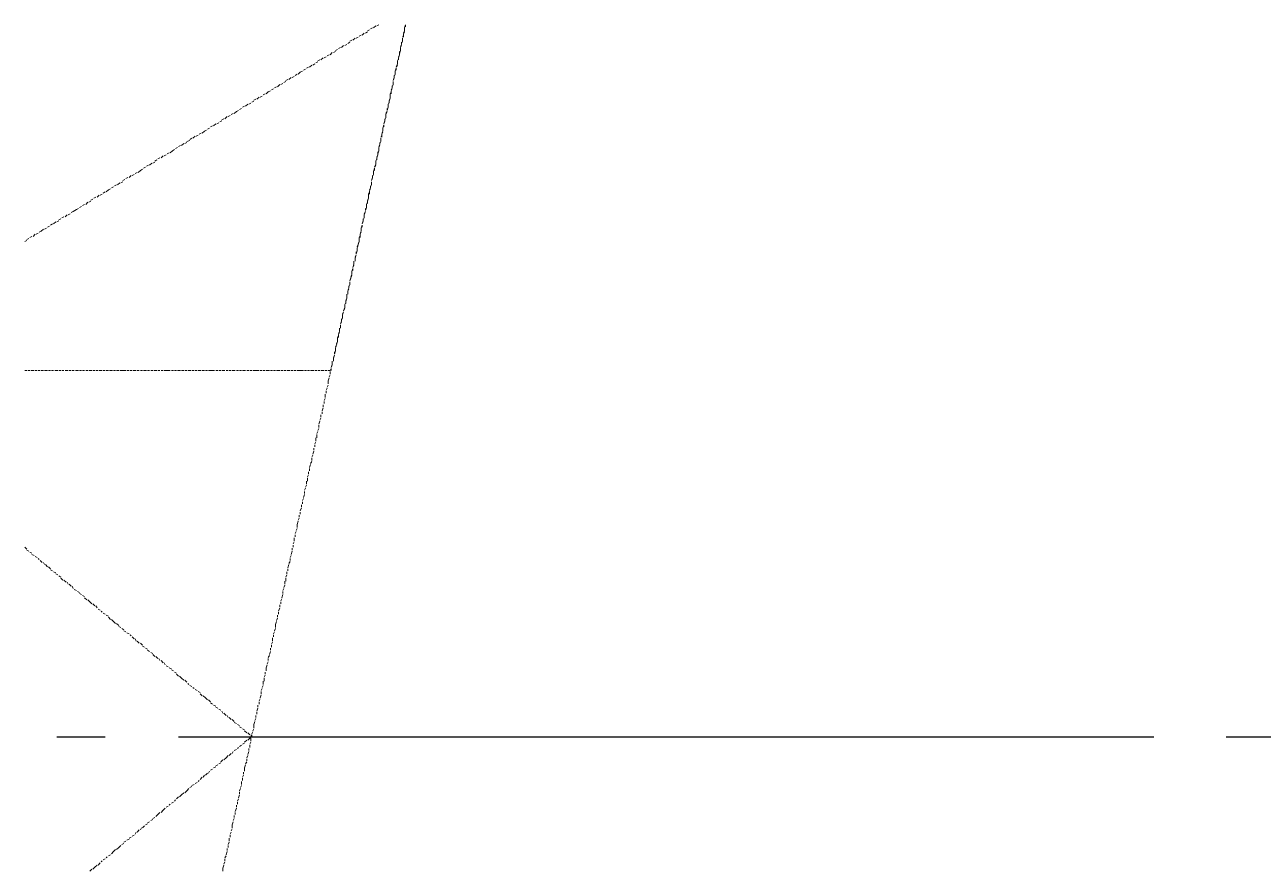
# Model space of a CAD drawing. Extents: x 0 to 604, y 0 to 420.
# Drawn here: x 173.59 to 198.99, y 200.55 to 217.91 of the extents above; entities that cross this region are included whole.
import ezdxf

# ---------------------------------------------------------------- set-up
doc = ezdxf.new("R2010")
doc.units = 0

msp = doc.modelspace()

# ---------------------------------------------------------------- linework, layer by layer
at = {"color": 7, "lineweight": 5}
for p, q in [((180.446, 217.678), (180.488, 217.699)), ((180.509, 217.699), (180.552, 217.742)), ((180.573, 217.742), (180.615, 217.763)), ((180.615, 217.784), (180.657, 217.805)), ((180.679, 217.826), (180.721, 217.847)), ((180.742, 217.847), (180.785, 217.89)), ((180.806, 217.89), (180.848, 217.911)), ((181.335, 217.657), (181.356, 217.699)), ((181.377, 217.784), (181.356, 217.742)), ((181.356, 217.72), (181.377, 217.763)), ((181.356, 217.72), (181.356, 217.657)), ((181.377, 217.847), (181.398, 217.911)), ((181.377, 217.847), (181.377, 217.805)), ((181.377, 217.784), (181.377, 217.826)), ((181.398, 217.911), (181.398, 217.869)), ((180.023, 217.424), (180.065, 217.445)), ((180.086, 217.445), (180.128, 217.488)), ((180.149, 217.488), (180.192, 217.509)), ((180.213, 217.53), (180.255, 217.551)), ((180.255, 217.572), (180.298, 217.593)), ((180.319, 217.593), (180.361, 217.636)), ((180.382, 217.636), (180.425, 217.657)), ((181.314, 217.509), (181.292, 217.466)), ((181.292, 217.445), (181.314, 217.488)), ((181.292, 217.445), (181.292, 217.382)), ((181.335, 217.572), (181.314, 217.53)), ((181.314, 217.509), (181.314, 217.551)), ((181.335, 217.572), (181.335, 217.636)), ((181.335, 217.636), (181.335, 217.593)), ((179.599, 217.17), (179.642, 217.191)), ((179.663, 217.191), (179.705, 217.233)), ((179.726, 217.233), (179.768, 217.255)), ((179.79, 217.276), (179.832, 217.297)), ((179.853, 217.297), (179.895, 217.339)), ((179.917, 217.339), (179.959, 217.361)), ((179.959, 217.382), (180.001, 217.403)), ((181.229, 217.17), (181.25, 217.212)), ((181.25, 217.233), (181.271, 217.297)), ((181.271, 217.297), (181.25, 217.255)), ((181.25, 217.233), (181.25, 217.191)), ((181.292, 217.382), (181.271, 217.318)), ((181.271, 217.297), (181.271, 217.361)), ((181.292, 217.382), (181.292, 217.424)), ((179.197, 216.895), (179.239, 216.937)), ((179.239, 216.937), (179.282, 216.958)), ((179.303, 216.98), (179.345, 217.001)), ((179.366, 217.022), (179.409, 217.043)), ((179.43, 217.043), (179.472, 217.085)), ((179.493, 217.085), (179.536, 217.107)), ((179.557, 217.128), (179.599, 217.149)), ((181.187, 216.958), (181.208, 217.022)), ((181.187, 216.958), (181.187, 216.916)), ((181.187, 216.895), (181.187, 216.937)), ((181.229, 217.107), (181.208, 217.043)), ((181.208, 217.043), (181.229, 217.085)), ((181.208, 217.022), (181.208, 216.98)), ((181.229, 217.17), (181.229, 217.128)), ((181.229, 217.107), (181.229, 217.149)), ((178.774, 216.641), (178.816, 216.683)), ((178.837, 216.683), (178.88, 216.704)), ((178.901, 216.726), (178.943, 216.747)), ((178.943, 216.768), (178.985, 216.789)), ((179.006, 216.789), (179.049, 216.831)), ((179.07, 216.831), (179.112, 216.852)), ((179.133, 216.874), (179.176, 216.895)), ((181.144, 216.683), (181.123, 216.641)), ((181.166, 216.831), (181.144, 216.768)), ((181.144, 216.768), (181.166, 216.81)), ((181.144, 216.683), (181.144, 216.747)), ((181.144, 216.747), (181.144, 216.704)), ((181.187, 216.895), (181.166, 216.852)), ((181.166, 216.831), (181.166, 216.874)), ((178.35, 216.387), (178.393, 216.429)), ((178.414, 216.429), (178.456, 216.45)), ((178.477, 216.471), (178.52, 216.493)), ((178.541, 216.493), (178.583, 216.535)), ((178.583, 216.535), (178.625, 216.556)), ((178.647, 216.577), (178.689, 216.599)), ((178.71, 216.62), (178.752, 216.641)), ((181.081, 216.493), (181.102, 216.535)), ((181.081, 216.493), (181.081, 216.429)), ((181.081, 216.408), (181.081, 216.471)), ((181.123, 216.62), (181.102, 216.577)), ((181.102, 216.556), (181.123, 216.599)), ((181.102, 216.556), (181.102, 216.493)), ((181.123, 216.62), (181.123, 216.662)), ((177.99, 216.175), (178.033, 216.196)), ((178.054, 216.218), (178.096, 216.239)), ((178.118, 216.239), (178.16, 216.281)), ((178.181, 216.281), (178.223, 216.302)), ((178.244, 216.323), (178.287, 216.345)), ((178.287, 216.366), (178.329, 216.387)), ((181.038, 216.218), (181.017, 216.154)), ((181.017, 216.154), (181.017, 216.196)), ((181.038, 216.281), (181.06, 216.323)), ((181.038, 216.281), (181.038, 216.239)), ((181.038, 216.218), (181.038, 216.26)), ((181.06, 216.345), (181.081, 216.408)), ((181.081, 216.408), (181.06, 216.366)), ((181.06, 216.345), (181.06, 216.302)), ((177.588, 215.921), (177.631, 215.942)), ((177.631, 215.964), (177.673, 215.985)), ((177.694, 215.985), (177.737, 216.027)), ((177.758, 216.027), (177.8, 216.048)), ((177.821, 216.069), (177.863, 216.09)), ((177.885, 216.09), (177.927, 216.133)), ((177.927, 216.133), (177.969, 216.154)), ((180.975, 215.942), (180.954, 215.879)), ((180.954, 215.879), (180.975, 215.921)), ((180.996, 216.006), (180.975, 215.964)), ((180.975, 215.942), (180.975, 215.985)), ((180.996, 216.069), (181.017, 216.133)), ((181.017, 216.133), (180.996, 216.09)), ((180.996, 216.069), (180.996, 216.027)), ((180.996, 216.006), (180.996, 216.048)), ((177.165, 215.667), (177.207, 215.688)), ((177.228, 215.688), (177.271, 215.731)), ((177.271, 215.731), (177.313, 215.752)), ((177.334, 215.773), (177.377, 215.794)), ((177.398, 215.815), (177.44, 215.836)), ((177.461, 215.836), (177.504, 215.879)), ((177.525, 215.879), (177.567, 215.9)), ((180.933, 215.731), (180.911, 215.688)), ((180.911, 215.667), (180.933, 215.709)), ((180.911, 215.667), (180.911, 215.604)), ((180.933, 215.794), (180.954, 215.858)), ((180.933, 215.794), (180.933, 215.752)), ((180.933, 215.731), (180.933, 215.773)), ((180.954, 215.858), (180.954, 215.815)), ((176.742, 215.413), (176.784, 215.434)), ((176.805, 215.434), (176.847, 215.477)), ((176.869, 215.477), (176.911, 215.498)), ((176.911, 215.519), (176.975, 215.54)), ((176.975, 215.561), (177.017, 215.583)), ((177.038, 215.583), (177.08, 215.625)), ((177.101, 215.625), (177.144, 215.646)), ((180.869, 215.456), (180.848, 215.413)), ((180.848, 215.392), (180.869, 215.434)), ((180.89, 215.519), (180.869, 215.477)), ((180.869, 215.456), (180.869, 215.498)), ((180.89, 215.604), (180.911, 215.646)), ((180.89, 215.519), (180.89, 215.583)), ((180.89, 215.583), (180.89, 215.54)), ((176.318, 215.159), (176.361, 215.18)), ((176.382, 215.18), (176.424, 215.223)), ((176.445, 215.223), (176.488, 215.244)), ((176.509, 215.265), (176.551, 215.286)), ((176.572, 215.286), (176.615, 215.328)), ((176.615, 215.328), (176.657, 215.35)), ((176.678, 215.371), (176.72, 215.392)), ((180.785, 215.117), (180.806, 215.159)), ((180.806, 215.18), (180.827, 215.244)), ((180.827, 215.244), (180.806, 215.202)), ((180.806, 215.18), (180.806, 215.138)), ((180.848, 215.328), (180.827, 215.265)), ((180.827, 215.244), (180.827, 215.307)), ((180.848, 215.392), (180.848, 215.328)), ((180.848, 215.328), (180.848, 215.371)), ((175.916, 214.884), (175.958, 214.926)), ((175.958, 214.926), (176.001, 214.947)), ((176.022, 214.969), (176.064, 214.99)), ((176.085, 215.011), (176.128, 215.032)), ((176.149, 215.032), (176.191, 215.075)), ((176.213, 215.075), (176.255, 215.096)), ((176.255, 215.117), (176.297, 215.138)), ((180.742, 214.905), (180.763, 214.969)), ((180.742, 214.905), (180.742, 214.863)), ((180.785, 215.053), (180.763, 214.99)), ((180.763, 214.99), (180.785, 215.032)), ((180.763, 214.969), (180.763, 214.926)), ((180.785, 215.117), (180.785, 215.075)), ((180.785, 215.053), (180.785, 215.096)), ((175.493, 214.63), (175.535, 214.672)), ((175.556, 214.672), (175.599, 214.693)), ((175.599, 214.715), (175.641, 214.736)), ((175.662, 214.757), (175.704, 214.778)), ((175.726, 214.778), (175.768, 214.821)), ((175.789, 214.821), (175.832, 214.842)), ((175.853, 214.863), (175.895, 214.884)), ((180.721, 214.778), (180.7, 214.715)), ((180.7, 214.715), (180.721, 214.757)), ((180.7, 214.63), (180.7, 214.693)), ((180.7, 214.693), (180.7, 214.651)), ((180.742, 214.842), (180.721, 214.799)), ((180.721, 214.778), (180.721, 214.821)), ((180.742, 214.842), (180.742, 214.884)), ((175.07, 214.376), (175.112, 214.418)), ((175.133, 214.418), (175.175, 214.44)), ((175.196, 214.461), (175.239, 214.482)), ((175.26, 214.482), (175.302, 214.524)), ((175.302, 214.524), (175.345, 214.545)), ((175.366, 214.566), (175.408, 214.588)), ((175.429, 214.609), (175.472, 214.63)), ((180.636, 214.44), (180.657, 214.482)), ((180.636, 214.44), (180.636, 214.376)), ((180.636, 214.355), (180.636, 214.418)), ((180.679, 214.566), (180.657, 214.524)), ((180.657, 214.503), (180.679, 214.545)), ((180.657, 214.503), (180.657, 214.44)), ((180.7, 214.63), (180.679, 214.588)), ((180.679, 214.566), (180.679, 214.609)), ((174.646, 214.122), (174.689, 214.143)), ((174.71, 214.164), (174.752, 214.185)), ((174.773, 214.207), (174.815, 214.228)), ((174.837, 214.228), (174.879, 214.27)), ((174.9, 214.27), (174.942, 214.291)), ((174.942, 214.312), (174.985, 214.334)), ((175.006, 214.355), (175.048, 214.376)), ((180.594, 214.164), (180.573, 214.101)), ((180.573, 214.101), (180.573, 214.143)), ((180.594, 214.228), (180.615, 214.27)), ((180.594, 214.228), (180.594, 214.185)), ((180.594, 214.164), (180.594, 214.207)), ((180.615, 214.291), (180.636, 214.355)), ((180.636, 214.355), (180.615, 214.312)), ((180.615, 214.291), (180.615, 214.249)), ((174.244, 213.868), (174.286, 213.889)), ((174.286, 213.91), (174.329, 213.931)), ((174.35, 213.953), (174.392, 213.974)), ((174.413, 213.974), (174.456, 214.016)), ((174.477, 214.016), (174.519, 214.037)), ((174.54, 214.059), (174.583, 214.08)), ((174.583, 214.08), (174.646, 214.122)), ((180.53, 213.889), (180.509, 213.826)), ((180.552, 213.953), (180.53, 213.91)), ((180.53, 213.889), (180.53, 213.931)), ((180.552, 214.016), (180.573, 214.08)), ((180.573, 214.08), (180.552, 214.037)), ((180.552, 214.016), (180.552, 213.974)), ((180.552, 213.953), (180.552, 213.995)), ((173.821, 213.614), (173.863, 213.635)), ((173.884, 213.656), (173.927, 213.678)), ((173.927, 213.678), (173.969, 213.72)), ((173.99, 213.72), (174.032, 213.741)), ((174.054, 213.762), (174.096, 213.783)), ((174.117, 213.804), (174.159, 213.826)), ((174.18, 213.826), (174.223, 213.868)), ((180.488, 213.678), (180.467, 213.635)), ((180.467, 213.614), (180.488, 213.656)), ((180.488, 213.741), (180.509, 213.804)), ((180.488, 213.741), (180.488, 213.699)), ((180.488, 213.678), (180.488, 213.72)), ((180.509, 213.826), (180.53, 213.868)), ((180.509, 213.804), (180.509, 213.762)), ((173.588, 213.466), (173.63, 213.487)), ((173.63, 213.508), (173.673, 213.529)), ((173.694, 213.55), (173.736, 213.572)), ((173.757, 213.572), (173.799, 213.614)), ((180.425, 213.402), (180.404, 213.36)), ((180.404, 213.339), (180.425, 213.381)), ((180.425, 213.402), (180.446, 213.466)), ((180.446, 213.466), (180.425, 213.423)), ((180.446, 213.55), (180.467, 213.593)), ((180.446, 213.55), (180.446, 213.487)), ((180.446, 213.466), (180.446, 213.529)), ((180.467, 213.614), (180.467, 213.55)), ((180.361, 213.127), (180.382, 213.191)), ((180.382, 213.191), (180.361, 213.148)), ((180.361, 213.127), (180.361, 213.085)), ((180.404, 213.275), (180.382, 213.212)), ((180.382, 213.212), (180.382, 213.254)), ((180.404, 213.339), (180.404, 213.297)), ((180.404, 213.275), (180.404, 213.318)), ((180.298, 212.852), (180.319, 212.916)), ((180.34, 213), (180.319, 212.937)), ((180.319, 212.937), (180.34, 212.979)), ((180.319, 212.916), (180.319, 212.873)), ((180.34, 213.064), (180.34, 213.021)), ((180.34, 213), (180.34, 213.042)), ((180.361, 213.064), (180.361, 213.106)), ((180.276, 212.725), (180.255, 212.661)), ((180.255, 212.661), (180.276, 212.704)), ((180.255, 212.577), (180.255, 212.64)), ((180.255, 212.64), (180.255, 212.598)), ((180.298, 212.788), (180.276, 212.746)), ((180.276, 212.725), (180.298, 212.767)), ((180.298, 212.852), (180.298, 212.81)), ((180.298, 212.788), (180.298, 212.831)), ((180.192, 212.386), (180.192, 212.323)), ((180.192, 212.302), (180.192, 212.365)), ((180.234, 212.513), (180.213, 212.471)), ((180.213, 212.45), (180.234, 212.492)), ((180.213, 212.45), (180.213, 212.386)), ((180.213, 212.386), (180.213, 212.429)), ((180.255, 212.577), (180.234, 212.535)), ((180.234, 212.513), (180.234, 212.556)), ((180.149, 212.111), (180.128, 212.048)), ((180.149, 212.175), (180.171, 212.217)), ((180.149, 212.175), (180.149, 212.132)), ((180.149, 212.111), (180.149, 212.154)), ((180.171, 212.238), (180.192, 212.302)), ((180.192, 212.302), (180.171, 212.259)), ((180.171, 212.238), (180.171, 212.196)), ((180.107, 211.899), (180.086, 211.857)), ((180.086, 211.836), (180.086, 211.878)), ((180.107, 211.963), (180.128, 212.026)), ((180.128, 212.026), (180.107, 211.984)), ((180.107, 211.963), (180.107, 211.921)), ((180.107, 211.899), (180.107, 211.942)), ((180.128, 212.048), (180.149, 212.09)), ((180.044, 211.624), (180.023, 211.582)), ((180.023, 211.561), (180.044, 211.603)), ((180.044, 211.688), (180.044, 211.645)), ((180.044, 211.624), (180.044, 211.667)), ((180.086, 211.836), (180.065, 211.773)), ((180.065, 211.773), (180.086, 211.815)), ((180.065, 211.688), (180.065, 211.751)), ((180.065, 211.751), (180.065, 211.709)), ((179.98, 211.349), (179.959, 211.307)), ((179.98, 211.349), (180.001, 211.413)), ((180.001, 211.413), (179.98, 211.37)), ((180.001, 211.497), (180.023, 211.54)), ((180.001, 211.497), (180.001, 211.434)), ((180.001, 211.413), (180.001, 211.476)), ((180.023, 211.561), (180.023, 211.497)), ((179.917, 211.074), (179.938, 211.137)), ((179.938, 211.137), (179.917, 211.095)), ((179.959, 211.222), (179.938, 211.159)), ((179.938, 211.159), (179.938, 211.201)), ((179.959, 211.286), (179.98, 211.328)), ((179.959, 211.286), (179.959, 211.243)), ((179.959, 211.222), (179.959, 211.264)), ((179.853, 210.82), (179.874, 210.862)), ((179.895, 210.947), (179.874, 210.883)), ((179.874, 210.883), (179.895, 210.926)), ((179.874, 210.862), (179.874, 210.82)), ((179.895, 211.011), (179.895, 210.968)), ((179.895, 210.947), (179.895, 210.989)), ((179.917, 211.074), (179.917, 211.032)), ((179.917, 211.011), (179.917, 211.053)), ((173.588, 210.82), (173.63, 210.82)), ((173.651, 210.82), (173.694, 210.82)), ((173.715, 210.82), (173.778, 210.82)), ((173.799, 210.82), (173.842, 210.82)), ((173.863, 210.82), (173.905, 210.82)), ((173.927, 210.82), (173.969, 210.82)), ((173.99, 210.82), (174.054, 210.82)), ((174.075, 210.82), (174.117, 210.82)), ((174.138, 210.82), (174.18, 210.82)), ((174.202, 210.82), (174.265, 210.82)), ((174.286, 210.82), (174.329, 210.82)), ((174.35, 210.82), (174.392, 210.82)), ((174.413, 210.82), (174.477, 210.82)), ((174.498, 210.82), (174.54, 210.82)), ((174.561, 210.82), (174.604, 210.82)), ((174.625, 210.82), (174.689, 210.82)), ((174.71, 210.82), (174.752, 210.82)), ((174.773, 210.82), (174.815, 210.82)), ((174.837, 210.82), (174.879, 210.82)), ((174.9, 210.82), (174.964, 210.82)), ((174.985, 210.82), (175.027, 210.82)), ((175.048, 210.82), (175.091, 210.82)), ((175.112, 210.82), (175.175, 210.82)), ((175.196, 210.82), (175.239, 210.82)), ((175.26, 210.82), (175.302, 210.82)), ((175.323, 210.82), (175.387, 210.82)), ((175.408, 210.82), (175.451, 210.82)), ((175.472, 210.82), (175.514, 210.82)), ((175.535, 210.82), (175.599, 210.82)), ((175.599, 210.82), (175.662, 210.82)), ((175.683, 210.82), (175.726, 210.82)), ((175.747, 210.82), (175.789, 210.82)), ((175.81, 210.82), (175.874, 210.82)), ((175.895, 210.82), (175.937, 210.82)), ((175.958, 210.82), (176.001, 210.82)), ((176.022, 210.82), (176.085, 210.82)), ((176.107, 210.82), (176.149, 210.82)), ((176.17, 210.82), (176.213, 210.82)), ((176.234, 210.82), (176.297, 210.82)), ((176.318, 210.82), (176.361, 210.82)), ((176.382, 210.82), (176.424, 210.82)), ((176.445, 210.82), (176.509, 210.82)), ((176.509, 210.82), (176.572, 210.82)), ((176.594, 210.82), (176.636, 210.82)), ((176.657, 210.82), (176.699, 210.82)), ((176.72, 210.82), (176.784, 210.82)), ((176.805, 210.82), (176.847, 210.82)), ((176.869, 210.82), (176.911, 210.82)), ((176.932, 210.82), (176.996, 210.82)), ((177.017, 210.82), (177.059, 210.82)), ((177.08, 210.82), (177.123, 210.82)), ((177.144, 210.82), (177.207, 210.82)), ((177.228, 210.82), (177.271, 210.82)), ((177.292, 210.82), (177.334, 210.82)), ((177.356, 210.82), (177.419, 210.82)), ((177.419, 210.82), (177.482, 210.82)), ((177.504, 210.82), (177.546, 210.82)), ((177.567, 210.82), (177.609, 210.82)), ((177.631, 210.82), (177.694, 210.82)), ((177.715, 210.82), (177.758, 210.82)), ((177.779, 210.82), (177.821, 210.82)), ((177.842, 210.82), (177.906, 210.82)), ((177.927, 210.82), (177.969, 210.82)), ((177.99, 210.82), (178.033, 210.82)), ((178.054, 210.82), (178.118, 210.82)), ((178.139, 210.82), (178.181, 210.82)), ((178.202, 210.82), (178.244, 210.82)), ((178.266, 210.82), (178.329, 210.82)), ((178.329, 210.82), (178.393, 210.82)), ((178.414, 210.82), (178.456, 210.82)), ((178.477, 210.82), (178.52, 210.82)), ((178.541, 210.82), (178.604, 210.82)), ((178.625, 210.82), (178.668, 210.82)), ((178.689, 210.82), (178.731, 210.82)), ((178.752, 210.82), (178.816, 210.82)), ((178.837, 210.82), (178.88, 210.82)), ((178.901, 210.82), (178.943, 210.82)), ((178.964, 210.82), (179.028, 210.82)), ((179.049, 210.82), (179.091, 210.82)), ((179.112, 210.82), (179.155, 210.82)), ((179.176, 210.82), (179.239, 210.82)), ((179.239, 210.82), (179.303, 210.82)), ((179.324, 210.82), (179.366, 210.82)), ((179.387, 210.82), (179.43, 210.82)), ((179.451, 210.82), (179.514, 210.82)), ((179.536, 210.82), (179.578, 210.82)), ((179.599, 210.82), (179.642, 210.82)), ((179.663, 210.82), (179.726, 210.82)), ((179.747, 210.82), (179.79, 210.82)), ((179.811, 210.82), (179.853, 210.82)), ((179.832, 210.672), (179.811, 210.608)), ((179.811, 210.608), (179.811, 210.545)), ((179.853, 210.735), (179.832, 210.693)), ((179.853, 210.799), (179.853, 210.756)), ((179.747, 210.333), (179.747, 210.27)), ((179.79, 210.46), (179.768, 210.418)), ((179.768, 210.397), (179.768, 210.354)), ((179.811, 210.524), (179.79, 210.481)), ((179.705, 210.121), (179.705, 210.079)), ((179.747, 210.249), (179.726, 210.206)), ((179.726, 210.185), (179.726, 210.143)), ((179.663, 209.846), (179.642, 209.804)), ((179.663, 209.91), (179.663, 209.868)), ((179.705, 210.058), (179.684, 209.994)), ((179.684, 209.973), (179.684, 209.931)), ((179.599, 209.571), (179.578, 209.529)), ((179.62, 209.635), (179.599, 209.592)), ((179.642, 209.783), (179.62, 209.719)), ((179.62, 209.698), (179.62, 209.656)), ((179.557, 209.359), (179.536, 209.317)), ((179.557, 209.444), (179.557, 209.381)), ((179.578, 209.508), (179.578, 209.444)), ((179.493, 209.084), (179.472, 209.042)), ((179.514, 209.169), (179.493, 209.106)), ((179.514, 209.232), (179.514, 209.19)), ((179.536, 209.296), (179.536, 209.254)), ((179.451, 208.894), (179.43, 208.83)), ((179.43, 208.809), (179.43, 208.767)), ((179.472, 208.957), (179.451, 208.915)), ((179.472, 209.021), (179.472, 208.978)), ((179.366, 208.555), (179.366, 208.492)), ((179.409, 208.682), (179.387, 208.64)), ((179.387, 208.619), (179.387, 208.555)), ((179.409, 208.746), (179.409, 208.703)), ((179.345, 208.407), (179.324, 208.365)), ((179.324, 208.343), (179.324, 208.301)), ((179.366, 208.47), (179.345, 208.428)), ((179.261, 208.068), (179.261, 208.026)), ((179.303, 208.195), (179.282, 208.153)), ((179.282, 208.132), (179.282, 208.089)), ((179.324, 208.28), (179.303, 208.216)), ((179.218, 207.793), (179.197, 207.751)), ((179.218, 207.857), (179.218, 207.814)), ((179.261, 208.005), (179.239, 207.941)), ((179.239, 207.92), (179.239, 207.878)), ((179.176, 207.582), (179.155, 207.539)), ((179.197, 207.73), (179.176, 207.666)), ((179.176, 207.666), (179.176, 207.603)), ((179.112, 207.306), (179.091, 207.264)), ((179.112, 207.391), (179.112, 207.327)), ((179.155, 207.518), (179.133, 207.476)), ((179.133, 207.454), (179.133, 207.412)), ((173.63, 207.158), (173.588, 207.201)), ((173.673, 207.116), (173.63, 207.137)), ((173.736, 207.073), (173.694, 207.095)), ((173.778, 207.031), (173.736, 207.052)), ((179.049, 207.031), (179.028, 206.989)), ((179.07, 207.116), (179.049, 207.052)), ((179.07, 207.179), (179.07, 207.137)), ((179.091, 207.243), (179.091, 207.201)), ((173.842, 206.989), (173.799, 207.01)), ((173.884, 206.946), (173.863, 206.968)), ((173.948, 206.883), (173.905, 206.925)), ((173.99, 206.841), (173.969, 206.883)), ((174.054, 206.798), (174.011, 206.841)), ((174.117, 206.756), (174.075, 206.798)), ((179.006, 206.841), (178.985, 206.777)), ((179.028, 206.904), (179.006, 206.862)), ((179.028, 206.968), (179.028, 206.925)), ((174.159, 206.714), (174.117, 206.735)), ((174.223, 206.671), (174.18, 206.692)), ((174.265, 206.629), (174.223, 206.65)), ((174.329, 206.587), (174.286, 206.608)), ((174.371, 206.523), (174.329, 206.565)), ((174.435, 206.481), (174.392, 206.523)), ((178.964, 206.629), (178.943, 206.587)), ((178.943, 206.565), (178.943, 206.502)), ((178.964, 206.692), (178.964, 206.65)), ((178.985, 206.756), (178.985, 206.714)), ((174.477, 206.439), (174.456, 206.481)), ((174.54, 206.396), (174.498, 206.439)), ((174.583, 206.354), (174.561, 206.396)), ((174.646, 206.311), (174.604, 206.333)), ((174.71, 206.269), (174.667, 206.29)), ((178.901, 206.354), (178.88, 206.311)), ((178.88, 206.29), (178.88, 206.248)), ((178.922, 206.417), (178.901, 206.375)), ((178.922, 206.502), (178.922, 206.439)), ((174.752, 206.227), (174.71, 206.248)), ((174.815, 206.185), (174.773, 206.206)), ((174.858, 206.121), (174.815, 206.163)), ((174.921, 206.079), (174.879, 206.121)), ((174.964, 206.036), (174.921, 206.079)), ((175.027, 205.994), (174.985, 206.036)), ((178.816, 206.015), (178.816, 205.973)), ((178.858, 206.142), (178.837, 206.1)), ((178.837, 206.079), (178.837, 206.036)), ((178.88, 206.227), (178.858, 206.163)), ((175.07, 205.952), (175.048, 205.994)), ((175.133, 205.909), (175.091, 205.93)), ((175.175, 205.867), (175.154, 205.888)), ((175.239, 205.825), (175.196, 205.846)), ((175.302, 205.782), (175.26, 205.804)), ((175.345, 205.719), (175.302, 205.761)), ((178.774, 205.804), (178.774, 205.761)), ((178.816, 205.952), (178.795, 205.888)), ((178.795, 205.867), (178.795, 205.825)), ((175.408, 205.677), (175.366, 205.719)), ((175.451, 205.634), (175.408, 205.677)), ((175.514, 205.592), (175.472, 205.634)), ((175.556, 205.549), (175.514, 205.571)), ((175.62, 205.507), (175.577, 205.528)), ((178.731, 205.528), (178.71, 205.486)), ((178.752, 205.677), (178.731, 205.613)), ((178.731, 205.613), (178.731, 205.549)), ((178.774, 205.74), (178.752, 205.698)), ((175.662, 205.465), (175.62, 205.486)), ((175.726, 205.423), (175.683, 205.444)), ((175.768, 205.38), (175.747, 205.401)), ((175.832, 205.317), (175.789, 205.359)), ((175.874, 205.274), (175.853, 205.317)), ((175.937, 205.232), (175.895, 205.274)), ((178.668, 205.253), (178.647, 205.211)), ((178.668, 205.338), (178.668, 205.274)), ((178.71, 205.465), (178.689, 205.423)), ((178.689, 205.401), (178.689, 205.359)), ((176.001, 205.19), (175.958, 205.232)), ((176.043, 205.147), (176.001, 205.168)), ((176.107, 205.105), (176.064, 205.126)), ((176.149, 205.063), (176.107, 205.084)), ((176.213, 205.02), (176.17, 205.042)), ((176.255, 204.957), (176.213, 204.999)), ((178.625, 205.063), (178.604, 204.999)), ((178.625, 205.126), (178.625, 205.084)), ((178.647, 205.19), (178.647, 205.147)), ((176.318, 204.915), (176.276, 204.957)), ((176.361, 204.872), (176.339, 204.915)), ((176.424, 204.83), (176.382, 204.872)), ((176.466, 204.787), (176.445, 204.83)), ((176.53, 204.745), (176.488, 204.766)), ((178.562, 204.787), (178.541, 204.724)), ((178.583, 204.851), (178.562, 204.809)), ((178.604, 204.978), (178.583, 204.936)), ((178.583, 204.915), (178.583, 204.872)), ((176.594, 204.703), (176.551, 204.724)), ((176.636, 204.661), (176.594, 204.682)), ((176.699, 204.618), (176.657, 204.639)), ((176.742, 204.555), (176.699, 204.597)), ((176.805, 204.512), (176.763, 204.555)), ((176.847, 204.47), (176.805, 204.512)), ((178.52, 204.576), (178.499, 204.534)), ((178.499, 204.512), (178.499, 204.449)), ((178.52, 204.639), (178.52, 204.597)), ((178.541, 204.724), (178.541, 204.661)), ((176.911, 204.428), (176.869, 204.47)), ((176.953, 204.385), (176.932, 204.406)), ((177.017, 204.343), (176.975, 204.364)), ((177.059, 204.301), (177.038, 204.322)), ((177.123, 204.258), (177.08, 204.28)), ((177.186, 204.216), (177.144, 204.237)), ((178.456, 204.301), (178.435, 204.258)), ((178.435, 204.237), (178.435, 204.195)), ((178.477, 204.364), (178.456, 204.322)), ((178.477, 204.449), (178.477, 204.385)), ((177.228, 204.152), (177.186, 204.195)), ((177.292, 204.11), (177.25, 204.152)), ((177.334, 204.068), (177.292, 204.11)), ((177.398, 204.025), (177.356, 204.068)), ((177.44, 203.983), (177.398, 204.004)), ((178.414, 204.089), (178.393, 204.047)), ((178.393, 204.025), (178.393, 203.983)), ((178.435, 204.174), (178.414, 204.11)), ((177.504, 203.941), (177.461, 203.962)), ((177.546, 203.899), (177.504, 203.92)), ((177.609, 203.856), (177.567, 203.877)), ((177.652, 203.793), (177.631, 203.835)), ((177.715, 203.75), (177.673, 203.793)), ((177.758, 203.708), (177.737, 203.75)), ((178.329, 203.75), (178.329, 203.708)), ((178.371, 203.899), (178.35, 203.835)), ((178.35, 203.814), (178.35, 203.772)), ((178.371, 203.962), (178.371, 203.92)), ((177.821, 203.666), (177.779, 203.708)), ((177.885, 203.623), (177.842, 203.666)), ((177.927, 203.581), (177.885, 203.602)), ((177.99, 203.539), (177.948, 203.56)), ((178.033, 203.496), (177.99, 203.518)), ((178.096, 203.454), (178.054, 203.475)), ((178.287, 203.475), (178.266, 203.433)), ((178.308, 203.623), (178.287, 203.56)), ((178.287, 203.56), (178.287, 203.496)), ((178.329, 203.687), (178.308, 203.644)), ((178.139, 203.391), (178.096, 203.433)), ((178.096, 203.2), (178.139, 203.242)), ((178.202, 203.348), (178.16, 203.391)), ((178.16, 203.242), (178.202, 203.285)), ((178.202, 203.285), (178.244, 203.327)), ((178.244, 203.327), (178.223, 203.348)), ((178.223, 203.285), (178.223, 203.221)), ((178.266, 203.412), (178.244, 203.369)), ((178.244, 203.348), (178.244, 203.306)), ((177.779, 202.925), (177.821, 202.967)), ((177.842, 202.967), (177.863, 203.009)), ((177.885, 203.031), (177.927, 203.052)), ((177.948, 203.073), (177.969, 203.094)), ((177.99, 203.115), (178.033, 203.137)), ((178.054, 203.158), (178.096, 203.179)), ((178.181, 203.009), (178.16, 202.946)), ((178.181, 203.073), (178.181, 203.031)), ((178.223, 203.2), (178.202, 203.158)), ((178.202, 203.137), (178.202, 203.094)), ((177.504, 202.713), (177.546, 202.734)), ((177.567, 202.756), (177.609, 202.777)), ((177.609, 202.798), (177.652, 202.84)), ((177.673, 202.84), (177.715, 202.882)), ((177.715, 202.882), (177.758, 202.925)), ((178.118, 202.734), (178.096, 202.671)), ((178.139, 202.798), (178.118, 202.756)), ((178.16, 202.925), (178.139, 202.882)), ((178.139, 202.861), (178.139, 202.819)), ((177.186, 202.438), (177.228, 202.48)), ((177.25, 202.48), (177.271, 202.523)), ((177.292, 202.523), (177.334, 202.565)), ((177.356, 202.565), (177.377, 202.607)), ((177.398, 202.629), (177.44, 202.65)), ((177.461, 202.671), (177.504, 202.692)), ((178.075, 202.523), (178.054, 202.48)), ((178.054, 202.459), (178.054, 202.417)), ((178.075, 202.586), (178.075, 202.544)), ((178.096, 202.671), (178.096, 202.607)), ((176.869, 202.163), (176.911, 202.205)), ((176.911, 202.205), (176.953, 202.248)), ((176.975, 202.269), (177.017, 202.29)), ((177.017, 202.311), (177.059, 202.332)), ((177.08, 202.353), (177.123, 202.375)), ((177.144, 202.396), (177.165, 202.417)), ((178.012, 202.248), (177.99, 202.205)), ((178.033, 202.311), (178.012, 202.269)), ((178.033, 202.396), (178.033, 202.332)), ((176.594, 201.951), (176.636, 201.972)), ((176.657, 201.994), (176.678, 202.015)), ((176.699, 202.036), (176.742, 202.078)), ((176.763, 202.078), (176.805, 202.12)), ((176.805, 202.12), (176.847, 202.163)), ((177.969, 202.036), (177.948, 201.994)), ((177.948, 201.972), (177.948, 201.93)), ((177.99, 202.12), (177.969, 202.057)), ((177.99, 202.184), (177.99, 202.142)), ((176.276, 201.676), (176.318, 201.718)), ((176.318, 201.718), (176.361, 201.761)), ((176.382, 201.761), (176.424, 201.803)), ((176.424, 201.803), (176.466, 201.845)), ((176.488, 201.867), (176.53, 201.888)), ((176.551, 201.909), (176.572, 201.93)), ((177.885, 201.697), (177.885, 201.655)), ((177.927, 201.845), (177.906, 201.782)), ((177.906, 201.761), (177.906, 201.718)), ((177.927, 201.909), (177.927, 201.867)), ((175.958, 201.401), (175.98, 201.443)), ((176.001, 201.443), (176.043, 201.486)), ((176.064, 201.507), (176.107, 201.528)), ((176.107, 201.549), (176.149, 201.57)), ((176.17, 201.591), (176.213, 201.613)), ((176.213, 201.634), (176.255, 201.655)), ((177.863, 201.57), (177.842, 201.507)), ((177.842, 201.507), (177.842, 201.443)), ((177.885, 201.634), (177.863, 201.591)), ((175.683, 201.189), (175.726, 201.21)), ((175.726, 201.232), (175.768, 201.253)), ((175.789, 201.274), (175.832, 201.295)), ((175.853, 201.316), (175.874, 201.358)), ((175.895, 201.358), (175.937, 201.401)), ((177.779, 201.232), (177.779, 201.168)), ((177.821, 201.358), (177.8, 201.316)), ((177.8, 201.295), (177.8, 201.253)), ((177.842, 201.422), (177.821, 201.38)), ((175.366, 200.914), (175.408, 200.956)), ((175.408, 200.956), (175.451, 200.999)), ((175.472, 200.999), (175.514, 201.041)), ((175.514, 201.041), (175.556, 201.083)), ((175.577, 201.105), (175.62, 201.126)), ((175.62, 201.147), (175.662, 201.168)), ((177.737, 200.956), (177.715, 200.893)), ((177.737, 201.02), (177.737, 200.977)), ((177.779, 201.147), (177.758, 201.105)), ((177.758, 201.083), (177.758, 201.041)), ((175.027, 200.639), (175.07, 200.681)), ((175.091, 200.681), (175.133, 200.724)), ((175.154, 200.745), (175.175, 200.766)), ((175.196, 200.787), (175.239, 200.808)), ((175.26, 200.829), (175.281, 200.851)), ((175.302, 200.872), (175.345, 200.893)), ((177.673, 200.681), (177.652, 200.618)), ((177.694, 200.745), (177.673, 200.702)), ((177.715, 200.872), (177.694, 200.829)), ((177.694, 200.808), (177.694, 200.766)), ((174.921, 200.554), (174.964, 200.596)), ((174.985, 200.596), (175.027, 200.639)), ((177.652, 200.618), (177.652, 200.554))]:
    msp.add_line(p, q, dxfattribs=at)
at = {"lineweight": 25}
for p, q in [((175.239, 203.306), (174.244, 203.306)), ((196.744, 203.306), (176.742, 203.306)), ((199.242, 203.306), (198.226, 203.306))]:
    msp.add_line(p, q, dxfattribs=at)

doc.saveas('drawing.dxf')
